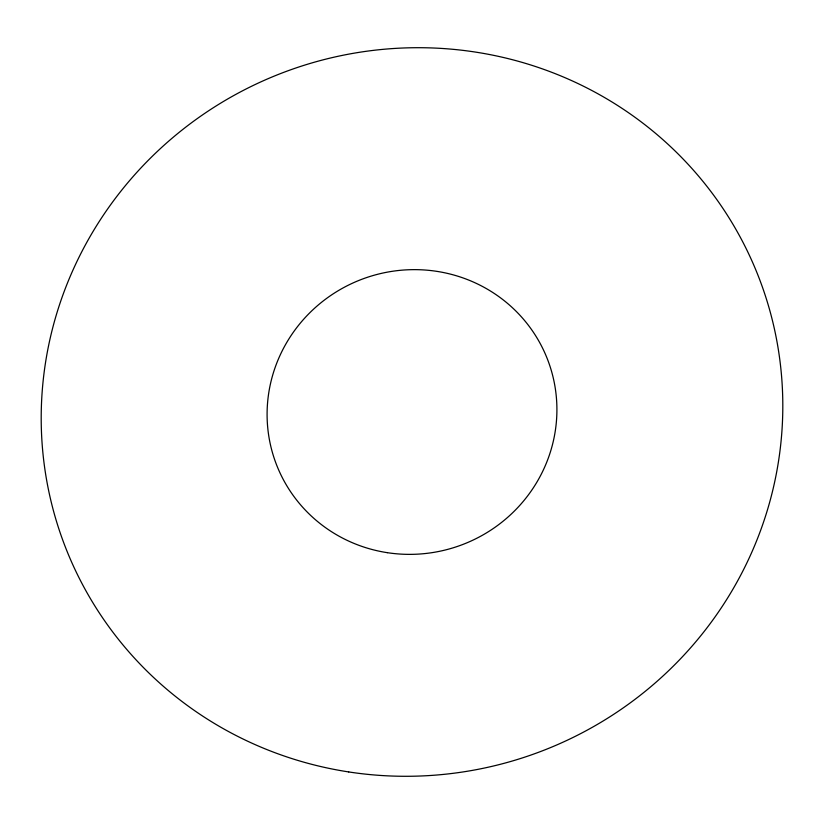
<?xml version="1.0" encoding="UTF-8"?>
<svg xmlns="http://www.w3.org/2000/svg" width="824" height="824" viewBox="0 0 824 824"><rect width="100%" height="100%" fill="white"/><g stroke="black" fill="none" stroke-linecap="round" stroke-linejoin="round"><path stroke-width="1.24" d="M387.259 552.667A145.385 141.882 -21.7 0 0 548.022 360.675A145.385 141.882 -21.7 0 0 300.719 322.658A145.385 141.882 -21.7 0 0 387.259 552.667M348.696 771.934A372.015 363.054 -21.7 0 0 760.068 280.675A372.015 363.054 -21.7 0 0 127.246 183.381A372.015 363.054 -21.7 0 0 348.696 771.934"/></g></svg>
